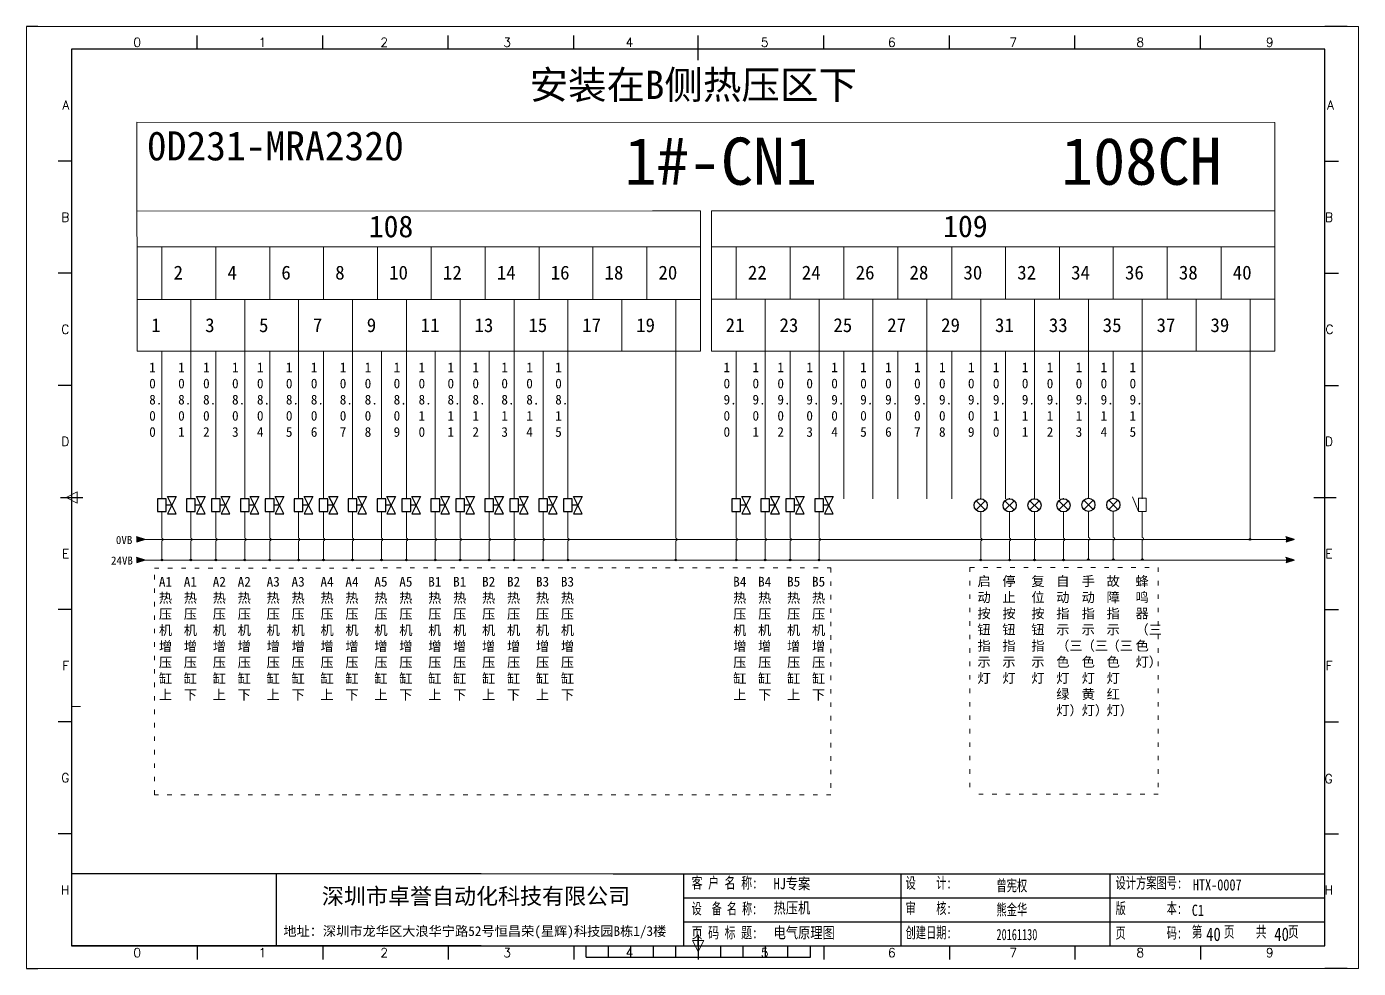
# Model space of a CAD drawing. Extents: x 35123 to 43919, y -4314 to -326.
# Drawn here: x 36945.9 to 37242.9, y -4313.9 to -4103.9 of the extents above; entities that cross this region are included whole.
import ezdxf
from ezdxf.enums import TextEntityAlignment as Align

# ---------------------------------------------------------------- set-up
doc = ezdxf.new("R2010")
doc.units = 0
doc.header["$MEASUREMENT"] = 0
doc.linetypes.add('2', pattern=[15, 1, -2, 1, -2, 1, -2, 1, -2, 1, -2])
for name, color, linetype in [('AE_BOR', 1, 'Continuous'), ('SYMS', 7, 'Continuous'), ('细实线层', 7, 'Continuous')]:
    doc.layers.add(name, color=color, linetype=linetype)
doc.styles.add('Standard0.67', font='', dxfattribs={"width": 0.67})
doc.styles.add('Standard_0.8', font='SimSun.ttf', dxfattribs={"width": 0.8})
doc.styles.add('WD', font='romans.shx', dxfattribs={"bigfont": 'gbcbig.shx'})
doc.styles.add('宋', font='SimSun.ttf', dxfattribs={"width": 0.7})
doc.styles.get('Standard0.67').set_extended_font_data('FangSong_GB2312')

# ---------------------------------------------------------------- blocks, each defined once
blk = doc.blocks.new('gb_a2_a')
for p, q in [((584, 410), (25, 410)), ((25, 410), (25, 10)), ((584, 10), (584, 410)), ((25, 10), (584, 10))]:
    blk.add_line(p, q)
at = {"lineweight": 9, "ltscale": 0.1}
blk.add_line((25, 116.86), (29, 116.86), dxfattribs=at)
at = {"layer": 'AE_BOR', "lineweight": 30}
for p, q in [((10, 420), (4.93, 420)), ((594, 420), (584, 420)), ((4.93, 0), (10, 0)), ((594, 0), (584, 0))]:
    blk.add_line(p, q, dxfattribs=at)
at = {"layer": 'AE_BOR', "color": 1, "lineweight": 15}
for p, q in [((4.93, 420), (598.93, 420)), ((4.93, 0), (4.93, 420)), ((598.93, 420), (598.93, 0)), ((22.5, 210), (27.5, 212.5)), ((27.5, 207.5), (22.5, 210)), ((27.5, 212.5), (27.5, 207.5)), ((304.5, 7.5), (302, 12.5)), ((302, 12.5), (307, 12.5)), ((307, 12.5), (304.5, 7.5)), ((598.93, 0), (4.93, 0))]:
    blk.add_line(p, q, dxfattribs=at)
at = {"layer": 'AE_BOR'}
for p, q in [((81, 410), (81, 416)), ((137, 410), (137, 416)), ((193, 410), (193, 416)), ((249, 410), (249, 416)), ((304.5, 410), (304.5, 416)), ((360.5, 410), (360.5, 416)), ((416.5, 410), (416.5, 416)), ((472.5, 410), (472.5, 416)), ((528.5, 410), (528.5, 416)), ((25, 360), (19, 360)), ((584, 360), (590, 360)), ((25, 310), (19, 310)), ((584, 310), (590, 310)), ((25, 260), (19, 260)), ((584, 260), (590, 260)), ((25, 160), (19, 160)), ((584, 160), (590, 160)), ((25, 110), (19, 110)), ((584, 110), (590, 110)), ((25, 60), (19, 60)), ((584, 60), (590, 60)), ((81, 10), (81, 4)), ((137, 10), (137, 4)), ((193, 10), (193, 4)), ((249, 10), (249, 4)), ((304.5, 10), (304.5, 4)), ((360.5, 10), (360.5, 4)), ((416.5, 10), (416.5, 4)), ((472.5, 10), (472.5, 4)), ((528.5, 10), (528.5, 4))]:
    blk.add_line(p, q, dxfattribs=at)
at = {"layer": 'AE_BOR', "color": 2, "lineweight": 30}
for p, q in [((304.5, 405), (304.5, 415)), ((20, 210), (30, 210)), ((579, 210), (589, 210)), ((304.5, 10), (304.5, 15)), ((304.5, 15), (304.5, 5)), ((254.5, 5), (254.5, 10)), ((264.5, 5), (264.5, 10)), ((274.5, 5), (274.5, 10)), ((284.5, 5), (284.5, 10)), ((294.5, 5), (294.5, 10)), ((304.5, 10), (304.5, 5)), ((314.5, 5), (314.5, 10)), ((324.5, 5), (324.5, 10)), ((334.5, 5), (334.5, 10)), ((344.5, 5), (344.5, 10)), ((354.5, 5), (354.5, 10)), ((254.5, 5), (354.5, 5))]:
    blk.add_line(p, q, dxfattribs=at)
at = {"layer": 'AE_BOR', "style": 'WD'}
for s, p in [('0', (54.27, 411)), ('1', (110.12, 411)), ('2', (164.42, 411)), ('3', (219.22, 411)), ('4', (273.82, 411)), ('5', (334.12, 411)), ('6', (390.81, 411)), ('7', (445.01, 411)), ('8', (501.67, 411)), ('9', (559.4, 411)), ('0', (54.27, 5)), ('1', (110.12, 5)), ('2', (164.42, 5)), ('3', (219.22, 5)), ('4', (273.82, 5)), ('5', (334.12, 5)), ('6', (390.81, 5)), ('7', (445.01, 5)), ('8', (501.67, 5)), ('9', (559.4, 5))]:
    blk.add_text(s, height=4, dxfattribs=at).set_placement(p, align=Align.CENTER)
for s, p in [('A', (24, 385)), ('A', (588.05, 385)), ('B', (24, 335)), ('B', (587.67, 335)), ('C', (24, 285)), ('C', (587.86, 285)), ('D', (24, 235)), ('D', (587.67, 235)), ('E', (24, 185)), ('E', (587.48, 185)), ('F', (24, 135)), ('F', (587.48, 135)), ('F', (587.48, 135)), ('G', (24, 85)), ('G', (587.48, 84.56)), ('H', (24, 35)), ('H', (587.67, 35))]:
    blk.add_text(s, height=4, dxfattribs=at).set_placement(p, align=Align.MIDDLE_RIGHT)
blk = doc.blocks.new('WDDOT')
blk.add_hatch(color=256).paths.add_polyline_path([(0.5, 0, 1), (-0.5, 0, 1)])
blk.add_circle((0, 0), 0.5)

msp = doc.modelspace()

# ---------------------------------------------------------------- hatches: boundary and pattern name
for points in [[(36972.262, -4218.226), (36970.399, -4218.823), (36970.399, -4217.629)], [(37228.606, -4218.226), (37226.743, -4218.823), (37226.743, -4217.629)], [(36972.262, -4222.809), (36970.399, -4223.406), (36970.399, -4222.213)], [(37228.606, -4222.809), (37226.743, -4223.406), (37226.743, -4222.213)]]:
    msp.add_hatch(color=256).paths.add_polyline_path(points)
h = msp.add_hatch(color=256)
edge = h.paths.add_edge_path()
edge.add_arc((37218.739, -4218.226), 0.177, 0, 360)
h = msp.add_hatch(color=256)
edge = h.paths.add_edge_path()
edge.add_arc((36976.08, -4222.818), 0.177, 0, 360)
h = msp.add_hatch(color=256)
edge = h.paths.add_edge_path()
edge.add_arc((36982.536, -4222.818), 0.177, 0, 360)
h = msp.add_hatch(color=256)
edge = h.paths.add_edge_path()
edge.add_arc((36988.093, -4222.818), 0.177, 0, 360)
h = msp.add_hatch(color=256)
edge = h.paths.add_edge_path()
edge.add_arc((36994.549, -4222.818), 0.177, 0, 360)
h = msp.add_hatch(color=256)
edge = h.paths.add_edge_path()
edge.add_arc((37000.106, -4222.818), 0.177, 0, 360)
h = msp.add_hatch(color=256)
edge = h.paths.add_edge_path()
edge.add_arc((37006.563, -4222.818), 0.177, 0, 360)
h = msp.add_hatch(color=256)
edge = h.paths.add_edge_path()
edge.add_arc((37012.119, -4222.818), 0.177, 0, 360)
h = msp.add_hatch(color=256)
edge = h.paths.add_edge_path()
edge.add_arc((37018.576, -4222.818), 0.177, 0, 360)
h = msp.add_hatch(color=256)
edge = h.paths.add_edge_path()
edge.add_arc((37025.032, -4222.817), 0.177, 0, 360)
h = msp.add_hatch(color=256)
edge = h.paths.add_edge_path()
edge.add_arc((37030.589, -4222.817), 0.177, 0, 360)
h = msp.add_hatch(color=256)
edge = h.paths.add_edge_path()
edge.add_arc((37037.046, -4222.817), 0.177, 0, 360)
h = msp.add_hatch(color=256)
edge = h.paths.add_edge_path()
edge.add_arc((37042.602, -4222.817), 0.177, 0, 360)
h = msp.add_hatch(color=256)
edge = h.paths.add_edge_path()
edge.add_arc((37049.059, -4222.817), 0.177, 0, 360)
h = msp.add_hatch(color=256)
edge = h.paths.add_edge_path()
edge.add_arc((37054.615, -4222.817), 0.177, 0, 360)
h = msp.add_hatch(color=256)
edge = h.paths.add_edge_path()
edge.add_arc((37061.072, -4222.817), 0.177, 0, 360)
h = msp.add_hatch(color=256)
edge = h.paths.add_edge_path()
edge.add_arc((37066.629, -4222.817), 0.177, 0, 360)
h = msp.add_hatch(color=256)
edge = h.paths.add_edge_path()
edge.add_arc((37090.669, -4222.818), 0.177, 0, 360)
h = msp.add_hatch(color=256)
edge = h.paths.add_edge_path()
edge.add_arc((37104.163, -4222.811), 0.177, 0, 360)
h = msp.add_hatch(color=256)
edge = h.paths.add_edge_path()
edge.add_arc((37110.62, -4222.811), 0.177, 0, 360)
h = msp.add_hatch(color=256)
edge = h.paths.add_edge_path()
edge.add_arc((37116.176, -4222.811), 0.177, 0, 360)
h = msp.add_hatch(color=256)
edge = h.paths.add_edge_path()
edge.add_arc((37122.633, -4222.811), 0.177, 0, 360)
h = msp.add_hatch(color=256)
edge = h.paths.add_edge_path()
edge.add_arc((37158.673, -4222.811), 0.177, 0, 360)
h = msp.add_hatch(color=256)
edge = h.paths.add_edge_path()
edge.add_arc((37165.129, -4222.811), 0.177, 0, 360)
h = msp.add_hatch(color=256)
edge = h.paths.add_edge_path()
edge.add_arc((37170.686, -4222.811), 0.177, 0, 360)
h = msp.add_hatch(color=256)
edge = h.paths.add_edge_path()
edge.add_arc((37177.142, -4222.811), 0.177, 0, 360)
h = msp.add_hatch(color=256)
edge = h.paths.add_edge_path()
edge.add_arc((37182.699, -4222.699), 0.177, 0, 360)
h = msp.add_hatch(color=256)
edge = h.paths.add_edge_path()
edge.add_arc((37188.256, -4222.699), 0.177, 0, 360)
h = msp.add_hatch(color=256)
edge = h.paths.add_edge_path()
edge.add_arc((37194.712, -4222.699), 0.177, 0, 360)

# ---------------------------------------------------------------- linework, layer by layer
at = {"lineweight": 0}
for p, q in [((37224.286, -4125.222), (36970.513, -4125.204)), ((36970.523, -4176.245), (36970.513, -4125.204)), ((37224.298, -4176.263), (37224.286, -4125.222)), ((37096.212, -4153.005), (36970.51, -4153.005)), ((36976.08, -4164.686), (36976.08, -4153.005)), ((36988.093, -4164.686), (36988.093, -4153.005)), ((37000.106, -4164.686), (37000.106, -4153.005)), ((37012.119, -4164.686), (37012.119, -4153.005)), ((37024.132, -4164.686), (37024.132, -4153.005)), ((37036.146, -4164.686), (37036.146, -4153.005)), ((37048.159, -4164.686), (37048.159, -4153.005)), ((37060.172, -4164.686), (37060.172, -4153.005)), ((37072.185, -4164.686), (37072.185, -4153.005)), ((37084.198, -4164.686), (37084.198, -4153.005)), ((37096.212, -4164.686), (37096.212, -4153.005)), ((37098.621, -4152.987), (37224.292, -4152.985)), ((37104.163, -4164.679), (37104.163, -4152.999)), ((37116.176, -4164.679), (37116.176, -4152.999)), ((37128.19, -4164.679), (37128.19, -4152.999)), ((37140.203, -4164.679), (37140.203, -4152.999)), ((37152.216, -4164.679), (37152.216, -4152.999)), ((37164.229, -4164.679), (37164.229, -4152.999)), ((37176.242, -4164.679), (37176.242, -4152.999)), ((37188.256, -4164.679), (37188.256, -4152.999)), ((37200.269, -4164.679), (37200.269, -4152.999)), ((37212.282, -4164.679), (37212.282, -4152.999)), ((36970.523, -4164.686), (37096.212, -4164.686)), ((36970.523, -4164.686), (36976.08, -4164.686)), ((36982.536, -4176.245), (36982.536, -4164.686)), ((36994.549, -4176.245), (36994.549, -4164.686)), ((37006.563, -4176.245), (37006.563, -4164.686)), ((37018.576, -4176.245), (37018.576, -4164.686)), ((37030.589, -4176.245), (37030.589, -4164.686)), ((37042.602, -4176.245), (37042.602, -4164.686)), ((37054.615, -4176.245), (37054.615, -4164.686)), ((37066.629, -4176.245), (37066.629, -4164.686)), ((37078.642, -4176.245), (37078.642, -4164.686)), ((37090.655, -4176.245), (37090.655, -4164.686)), ((37098.607, -4164.679), (37224.295, -4164.679)), ((37098.607, -4164.679), (37104.163, -4164.679)), ((37110.62, -4176.238), (37110.62, -4164.679)), ((37122.633, -4176.238), (37122.633, -4164.679)), ((37134.646, -4176.238), (37134.646, -4164.679)), ((37146.659, -4176.238), (37146.659, -4164.679)), ((37158.673, -4176.238), (37158.673, -4164.679)), ((37170.686, -4176.238), (37170.686, -4164.679)), ((37182.699, -4176.238), (37182.699, -4164.679)), ((37194.712, -4176.238), (37194.712, -4164.679)), ((37206.725, -4176.238), (37206.725, -4164.679)), ((37218.739, -4176.238), (37218.739, -4164.679)), ((36970.523, -4176.245), (37096.211, -4176.245)), ((36976.08, -4176.245), (36976.08, -4209.16)), ((36982.536, -4176.245), (36982.536, -4209.16)), ((36982.536, -4176.245), (36982.536, -4209.16)), ((36982.536, -4176.245), (36982.536, -4209.16)), ((36988.093, -4176.245), (36988.093, -4209.16)), ((36988.093, -4176.245), (36988.093, -4209.16)), ((36988.093, -4176.245), (36988.093, -4209.16)), ((36994.549, -4176.245), (36994.549, -4209.16)), ((36994.549, -4176.245), (36994.549, -4209.16)), ((36994.549, -4176.245), (36994.549, -4209.16)), ((37000.106, -4176.245), (37000.106, -4209.16)), ((37000.106, -4176.245), (37000.106, -4209.16)), ((37000.106, -4176.245), (37000.106, -4209.16)), ((37006.563, -4176.245), (37006.563, -4209.16)), ((37006.563, -4176.245), (37006.563, -4209.16)), ((37012.119, -4176.245), (37012.119, -4209.16)), ((37012.119, -4176.245), (37012.119, -4209.16)), ((37018.576, -4176.245), (37018.576, -4209.16)), ((37018.576, -4176.245), (37018.576, -4209.16)), ((37025.032, -4176.244), (37025.032, -4209.16)), ((37025.032, -4176.244), (37025.032, -4209.16)), ((37025.032, -4176.244), (37025.032, -4209.16)), ((37025.032, -4176.244), (37025.032, -4209.16)), ((37025.032, -4176.244), (37025.032, -4209.16)), ((37030.589, -4176.244), (37030.589, -4209.16)), ((37030.589, -4176.244), (37030.589, -4209.16)), ((37030.589, -4176.244), (37030.589, -4209.16)), ((37037.046, -4176.244), (37037.046, -4209.16)), ((37037.046, -4176.244), (37037.046, -4209.16)), ((37037.046, -4176.244), (37037.046, -4209.16)), ((37042.602, -4176.244), (37042.602, -4209.16)), ((37042.602, -4176.244), (37042.602, -4209.16)), ((37042.602, -4176.244), (37042.602, -4209.16)), ((37049.059, -4176.244), (37049.059, -4209.16)), ((37049.059, -4176.244), (37049.059, -4209.16)), ((37054.615, -4176.244), (37054.615, -4209.16)), ((37054.615, -4176.244), (37054.615, -4209.16)), ((37061.072, -4176.244), (37061.072, -4209.16)), ((37061.072, -4176.244), (37061.072, -4209.16)), ((37066.629, -4176.244), (37066.629, -4209.16)), ((37066.629, -4176.244), (37066.629, -4209.16)), ((37090.669, -4176.245), (37090.669, -4217.924)), ((37098.621, -4176.245), (37224.298, -4176.263)), ((37104.163, -4176.238), (37104.163, -4209.154)), ((37110.62, -4176.238), (37110.62, -4209.154)), ((37110.62, -4176.238), (37110.62, -4209.154)), ((37110.62, -4176.238), (37110.62, -4209.154)), ((37116.176, -4176.238), (37116.176, -4209.154)), ((37116.176, -4176.238), (37116.176, -4209.154)), ((37116.176, -4176.238), (37116.176, -4209.154)), ((37122.633, -4176.238), (37122.633, -4209.154)), ((37122.633, -4176.238), (37122.633, -4209.154)), ((37122.633, -4176.238), (37122.633, -4209.154)), ((37128.19, -4176.238), (37128.19, -4209.154)), ((37128.19, -4176.238), (37128.19, -4209.154)), ((37128.19, -4176.238), (37128.19, -4209.154)), ((37134.646, -4176.238), (37134.646, -4209.154)), ((37134.646, -4176.238), (37134.646, -4209.154)), ((37140.203, -4176.238), (37140.203, -4209.154)), ((37140.203, -4176.238), (37140.203, -4209.154)), ((37146.659, -4176.238), (37146.659, -4209.154)), ((37146.659, -4176.238), (37146.659, -4209.154)), ((37152.216, -4176.238), (37152.216, -4209.154)), ((37152.216, -4176.238), (37152.216, -4209.154)), ((37152.216, -4176.238), (37152.216, -4209.154)), ((37152.216, -4176.238), (37152.216, -4209.154)), ((37152.216, -4176.238), (37152.216, -4209.154)), ((37158.673, -4176.238), (37158.673, -4209.154)), ((37158.673, -4176.238), (37158.673, -4209.154)), ((37158.673, -4176.238), (37158.673, -4209.154)), ((37158.673, -4176.238), (37158.673, -4209.154)), ((37158.673, -4176.238), (37158.673, -4209.154)), ((37164.229, -4176.238), (37164.229, -4209.154)), ((37164.229, -4176.238), (37164.229, -4209.154)), ((37164.229, -4176.238), (37164.229, -4209.154)), ((37170.686, -4176.238), (37170.686, -4209.154)), ((37170.686, -4176.238), (37170.686, -4209.154)), ((37170.686, -4176.238), (37170.686, -4209.154)), ((37176.242, -4176.238), (37176.242, -4209.154)), ((37176.242, -4176.238), (37176.242, -4209.154)), ((37176.242, -4176.238), (37176.242, -4209.154)), ((37182.699, -4176.238), (37182.699, -4209.154)), ((37182.699, -4176.238), (37182.699, -4209.154)), ((37188.256, -4176.238), (37188.256, -4209.154)), ((37188.256, -4176.238), (37188.256, -4209.154)), ((37194.712, -4176.238), (37194.712, -4209.154)), ((37194.712, -4176.238), (37194.712, -4209.154)), ((37218.739, -4176.245), (37218.739, -4218.226)), ((37193.848, -4211.964), (37192.509, -4208.742)), ((36976.08, -4212.004), (36976.08, -4217.924)), ((36982.536, -4212.004), (36982.536, -4217.924)), ((36988.093, -4212.004), (36988.093, -4217.924)), ((36994.549, -4212.004), (36994.549, -4217.924)), ((37000.106, -4212.004), (37000.106, -4217.924)), ((37006.563, -4212.004), (37006.563, -4217.924)), ((37012.119, -4212.004), (37012.119, -4217.924)), ((37018.576, -4212.004), (37018.576, -4217.924)), ((37025.032, -4212.004), (37025.032, -4217.924)), ((37030.589, -4212.004), (37030.589, -4217.924)), ((37037.046, -4212.004), (37037.046, -4217.924)), ((37042.602, -4212.004), (37042.602, -4217.924)), ((37049.059, -4212.004), (37049.059, -4217.924)), ((37054.615, -4212.004), (37054.615, -4217.924)), ((37061.072, -4212.004), (37061.072, -4217.924)), ((37066.629, -4212.004), (37066.629, -4217.924)), ((37104.163, -4211.998), (37104.163, -4217.918)), ((37110.62, -4211.998), (37110.62, -4217.918)), ((37116.176, -4211.998), (37116.176, -4217.918)), ((37122.633, -4211.998), (37122.633, -4217.918)), ((37158.673, -4211.998), (37158.673, -4217.918)), ((37165.129, -4211.998), (37165.129, -4217.918)), ((37170.686, -4211.998), (37170.686, -4217.918)), ((37177.142, -4211.998), (37177.142, -4217.918)), ((37182.699, -4211.885), (37182.699, -4217.805)), ((37188.256, -4211.885), (37188.256, -4217.805)), ((37194.712, -4211.885), (37194.712, -4217.805)), ((36972.262, -4218.226), (37228.606, -4218.226)), ((36976.08, -4218.529), (36976.08, -4222.809)), ((36982.536, -4218.529), (36982.536, -4222.809)), ((36988.093, -4218.529), (36988.093, -4222.809)), ((36994.549, -4218.529), (36994.549, -4222.809)), ((37000.106, -4218.529), (37000.106, -4222.809)), ((37006.563, -4218.529), (37006.563, -4222.809)), ((37012.119, -4218.529), (37012.119, -4222.809)), ((37018.576, -4218.529), (37018.576, -4222.809)), ((37025.032, -4218.529), (37025.032, -4222.809)), ((37030.589, -4218.529), (37030.589, -4222.809)), ((37037.046, -4218.529), (37037.046, -4222.809)), ((37042.602, -4218.529), (37042.602, -4222.809)), ((37049.059, -4218.529), (37049.059, -4222.809)), ((37054.615, -4218.529), (37054.615, -4222.809)), ((37061.072, -4218.529), (37061.072, -4222.809)), ((37066.629, -4218.529), (37066.629, -4222.809)), ((37090.669, -4218.529), (37090.669, -4222.809)), ((37104.163, -4218.523), (37104.163, -4222.803)), ((37110.62, -4218.523), (37110.62, -4222.803)), ((37116.176, -4218.523), (37116.176, -4222.803)), ((37122.633, -4218.523), (37122.633, -4222.803)), ((37158.673, -4218.523), (37158.673, -4222.803)), ((37165.129, -4218.523), (37165.129, -4222.803)), ((37170.686, -4218.523), (37170.686, -4222.803)), ((37177.142, -4218.523), (37177.142, -4222.803)), ((37182.699, -4218.41), (37182.699, -4222.691)), ((37188.256, -4218.41), (37188.256, -4222.691)), ((37194.712, -4218.41), (37194.712, -4222.691)), ((36972.262, -4222.809), (37228.606, -4222.809))]:
    msp.add_line(p, q, dxfattribs=at)
for p, q in [((36975.108, -4209.16), (36975.108, -4212.004)), ((36977.052, -4209.16), (36975.108, -4209.16)), ((36977.052, -4212.004), (36977.052, -4209.16)), ((36977.538, -4210.582), (36977.052, -4210.582)), ((36978.267, -4210.582), (36977.295, -4208.638)), ((36977.295, -4208.638), (36979.239, -4208.638)), ((36978.267, -4210.582), (36977.295, -4212.526)), ((36978.267, -4210.582), (36977.538, -4210.582)), ((36979.239, -4208.638), (36978.267, -4210.582)), ((36979.239, -4212.526), (36978.267, -4210.582)), ((36981.564, -4209.16), (36981.564, -4212.004)), ((36983.508, -4209.16), (36981.564, -4209.16)), ((36983.508, -4212.004), (36983.508, -4209.16)), ((36983.994, -4210.582), (36983.508, -4210.582)), ((36984.723, -4210.582), (36983.751, -4208.638)), ((36983.751, -4208.638), (36985.695, -4208.638)), ((36984.723, -4210.582), (36983.751, -4212.526)), ((36984.723, -4210.582), (36983.994, -4210.582)), ((36985.695, -4208.638), (36984.723, -4210.582)), ((36985.695, -4212.526), (36984.723, -4210.582)), ((36987.121, -4209.16), (36987.121, -4212.004)), ((36989.065, -4209.16), (36987.121, -4209.16)), ((36989.065, -4212.004), (36989.065, -4209.16)), ((36989.551, -4210.582), (36989.065, -4210.582)), ((36990.28, -4210.582), (36989.308, -4208.638)), ((36989.308, -4208.638), (36991.252, -4208.638)), ((36990.28, -4210.582), (36989.308, -4212.526)), ((36990.28, -4210.582), (36989.551, -4210.582)), ((36991.252, -4208.638), (36990.28, -4210.582)), ((36991.252, -4212.526), (36990.28, -4210.582)), ((36993.577, -4209.16), (36993.577, -4212.004)), ((36995.521, -4209.16), (36993.577, -4209.16)), ((36995.521, -4212.004), (36995.521, -4209.16)), ((36996.007, -4210.582), (36995.521, -4210.582)), ((36996.736, -4210.582), (36995.764, -4208.638)), ((36995.764, -4208.638), (36997.708, -4208.638)), ((36996.736, -4210.582), (36995.764, -4212.526)), ((36996.736, -4210.582), (36996.007, -4210.582)), ((36997.708, -4208.638), (36996.736, -4210.582)), ((36997.708, -4212.526), (36996.736, -4210.582)), ((36999.134, -4209.16), (36999.134, -4212.004)), ((37001.078, -4209.16), (36999.134, -4209.16)), ((37001.078, -4212.004), (37001.078, -4209.16)), ((37001.564, -4210.582), (37001.078, -4210.582)), ((37002.293, -4210.582), (37001.321, -4208.638)), ((37001.321, -4208.638), (37003.265, -4208.638)), ((37002.293, -4210.582), (37001.321, -4212.526)), ((37002.293, -4210.582), (37001.564, -4210.582)), ((37003.265, -4208.638), (37002.293, -4210.582)), ((37003.265, -4212.526), (37002.293, -4210.582)), ((37005.591, -4209.16), (37005.591, -4212.004)), ((37007.535, -4209.16), (37005.591, -4209.16)), ((37007.535, -4212.004), (37007.535, -4209.16)), ((37008.021, -4210.582), (37007.535, -4210.582)), ((37008.75, -4210.582), (37007.778, -4208.638)), ((37007.778, -4208.638), (37009.722, -4208.638)), ((37008.75, -4210.582), (37007.778, -4212.526)), ((37008.75, -4210.582), (37008.021, -4210.582)), ((37009.722, -4208.638), (37008.75, -4210.582)), ((37009.722, -4212.526), (37008.75, -4210.582)), ((37011.147, -4209.16), (37011.147, -4212.004)), ((37013.091, -4209.16), (37011.147, -4209.16)), ((37013.091, -4212.004), (37013.091, -4209.16)), ((37013.577, -4210.582), (37013.091, -4210.582)), ((37014.306, -4210.582), (37013.334, -4208.638)), ((37013.334, -4208.638), (37015.278, -4208.638)), ((37014.306, -4210.582), (37013.334, -4212.526)), ((37014.306, -4210.582), (37013.577, -4210.582)), ((37015.278, -4208.638), (37014.306, -4210.582)), ((37015.278, -4212.526), (37014.306, -4210.582)), ((37017.604, -4209.16), (37017.604, -4212.004)), ((37019.548, -4209.16), (37017.604, -4209.16)), ((37019.548, -4212.004), (37019.548, -4209.16)), ((37020.034, -4210.582), (37019.548, -4210.582)), ((37020.763, -4210.582), (37019.791, -4208.638)), ((37019.791, -4208.638), (37021.735, -4208.638)), ((37020.763, -4210.582), (37019.791, -4212.526)), ((37020.763, -4210.582), (37020.034, -4210.582)), ((37021.735, -4208.638), (37020.763, -4210.582)), ((37021.735, -4212.526), (37020.763, -4210.582)), ((37024.06, -4209.16), (37024.06, -4212.004)), ((37026.004, -4209.16), (37024.06, -4209.16)), ((37026.004, -4212.004), (37026.004, -4209.16)), ((37026.49, -4210.582), (37026.004, -4210.582)), ((37027.219, -4210.582), (37026.247, -4208.638)), ((37026.247, -4208.638), (37028.191, -4208.638)), ((37027.219, -4210.582), (37026.247, -4212.526)), ((37027.219, -4210.582), (37026.49, -4210.582)), ((37028.191, -4208.638), (37027.219, -4210.582)), ((37028.191, -4212.526), (37027.219, -4210.582)), ((37029.617, -4209.16), (37029.617, -4212.004)), ((37031.561, -4209.16), (37029.617, -4209.16)), ((37031.561, -4212.004), (37031.561, -4209.16)), ((37032.047, -4210.582), (37031.561, -4210.582)), ((37032.776, -4210.582), (37031.804, -4208.638)), ((37031.804, -4208.638), (37033.748, -4208.638)), ((37032.776, -4210.582), (37031.804, -4212.526)), ((37032.776, -4210.582), (37032.047, -4210.582)), ((37033.748, -4208.638), (37032.776, -4210.582)), ((37033.748, -4212.526), (37032.776, -4210.582)), ((37036.074, -4209.16), (37036.074, -4212.004)), ((37038.018, -4209.16), (37036.074, -4209.16)), ((37038.018, -4212.004), (37038.018, -4209.16)), ((37038.504, -4210.582), (37038.018, -4210.582)), ((37039.233, -4210.582), (37038.261, -4208.638)), ((37038.261, -4208.638), (37040.205, -4208.638)), ((37039.233, -4210.582), (37038.261, -4212.526)), ((37039.233, -4210.582), (37038.504, -4210.582)), ((37040.205, -4208.638), (37039.233, -4210.582)), ((37040.205, -4212.526), (37039.233, -4210.582)), ((37041.63, -4209.16), (37041.63, -4212.004)), ((37043.574, -4209.16), (37041.63, -4209.16)), ((37043.574, -4212.004), (37043.574, -4209.16)), ((37044.06, -4210.582), (37043.574, -4210.582)), ((37044.789, -4210.582), (37043.817, -4208.638)), ((37043.817, -4208.638), (37045.761, -4208.638)), ((37044.789, -4210.582), (37043.817, -4212.526)), ((37044.789, -4210.582), (37044.06, -4210.582)), ((37045.761, -4208.638), (37044.789, -4210.582)), ((37045.761, -4212.526), (37044.789, -4210.582)), ((37048.087, -4209.16), (37048.087, -4212.004)), ((37050.031, -4209.16), (37048.087, -4209.16)), ((37050.031, -4212.004), (37050.031, -4209.16)), ((37050.517, -4210.582), (37050.031, -4210.582)), ((37051.246, -4210.582), (37050.274, -4208.638)), ((37050.274, -4208.638), (37052.218, -4208.638)), ((37051.246, -4210.582), (37050.274, -4212.526)), ((37051.246, -4210.582), (37050.517, -4210.582)), ((37052.218, -4208.638), (37051.246, -4210.582)), ((37052.218, -4212.526), (37051.246, -4210.582)), ((37053.643, -4209.16), (37053.643, -4212.004)), ((37055.587, -4209.16), (37053.643, -4209.16)), ((37055.587, -4212.004), (37055.587, -4209.16)), ((37056.073, -4210.582), (37055.587, -4210.582)), ((37056.802, -4210.582), (37055.83, -4208.638)), ((37055.83, -4208.638), (37057.774, -4208.638)), ((37056.802, -4210.582), (37055.83, -4212.526)), ((37056.802, -4210.582), (37056.073, -4210.582)), ((37057.774, -4208.638), (37056.802, -4210.582)), ((37057.774, -4212.526), (37056.802, -4210.582)), ((37060.1, -4209.16), (37060.1, -4212.004)), ((37062.044, -4209.16), (37060.1, -4209.16)), ((37062.044, -4212.004), (37062.044, -4209.16)), ((37062.53, -4210.582), (37062.044, -4210.582)), ((37063.259, -4210.582), (37062.287, -4208.638)), ((37062.287, -4208.638), (37064.231, -4208.638)), ((37063.259, -4210.582), (37062.287, -4212.526)), ((37063.259, -4210.582), (37062.53, -4210.582)), ((37064.231, -4208.638), (37063.259, -4210.582)), ((37064.231, -4212.526), (37063.259, -4210.582)), ((37065.657, -4209.16), (37065.657, -4212.004)), ((37067.601, -4209.16), (37065.657, -4209.16)), ((37067.601, -4212.004), (37067.601, -4209.16)), ((37068.087, -4210.582), (37067.601, -4210.582)), ((37068.816, -4210.582), (37067.844, -4208.638)), ((37067.844, -4208.638), (37069.788, -4208.638)), ((37068.816, -4210.582), (37067.844, -4212.526)), ((37068.816, -4210.582), (37068.087, -4210.582)), ((37069.788, -4208.638), (37068.816, -4210.582)), ((37069.788, -4212.526), (37068.816, -4210.582)), ((37103.191, -4209.154), (37103.191, -4211.998)), ((37105.135, -4209.154), (37103.191, -4209.154)), ((37105.135, -4211.998), (37105.135, -4209.154)), ((37105.621, -4210.576), (37105.135, -4210.576)), ((37106.35, -4210.576), (37105.378, -4208.632)), ((37105.378, -4208.632), (37107.322, -4208.632)), ((37106.35, -4210.576), (37105.378, -4212.52)), ((37106.35, -4210.576), (37105.621, -4210.576)), ((37107.322, -4208.632), (37106.35, -4210.576)), ((37107.322, -4212.52), (37106.35, -4210.576)), ((37109.648, -4209.154), (37109.648, -4211.998)), ((37111.592, -4209.154), (37109.648, -4209.154)), ((37111.592, -4211.998), (37111.592, -4209.154)), ((37112.078, -4210.576), (37111.592, -4210.576)), ((37112.807, -4210.576), (37111.835, -4208.632)), ((37111.835, -4208.632), (37113.779, -4208.632)), ((37112.807, -4210.576), (37111.835, -4212.52)), ((37112.807, -4210.576), (37112.078, -4210.576)), ((37113.779, -4208.632), (37112.807, -4210.576)), ((37113.779, -4212.52), (37112.807, -4210.576)), ((37115.204, -4209.154), (37115.204, -4211.998)), ((37117.148, -4209.154), (37115.204, -4209.154)), ((37117.148, -4211.998), (37117.148, -4209.154)), ((37117.634, -4210.576), (37117.148, -4210.576)), ((37118.363, -4210.576), (37117.391, -4208.632)), ((37117.391, -4208.632), (37119.335, -4208.632)), ((37118.363, -4210.576), (37117.391, -4212.52)), ((37118.363, -4210.576), (37117.634, -4210.576)), ((37119.335, -4208.632), (37118.363, -4210.576)), ((37119.335, -4212.52), (37118.363, -4210.576)), ((37121.661, -4209.154), (37121.661, -4211.998)), ((37123.605, -4209.154), (37121.661, -4209.154)), ((37123.605, -4211.998), (37123.605, -4209.154)), ((37124.091, -4210.576), (37123.605, -4210.576)), ((37124.82, -4210.576), (37123.848, -4208.632)), ((37123.848, -4208.632), (37125.792, -4208.632)), ((37124.82, -4210.576), (37123.848, -4212.52)), ((37124.82, -4210.576), (37124.091, -4210.576)), ((37125.792, -4208.632), (37124.82, -4210.576)), ((37125.792, -4212.52), (37124.82, -4210.576)), ((37159.707, -4209.582), (37157.639, -4211.65)), ((37157.639, -4209.582), (37159.707, -4211.65)), ((37158.673, -4209.154), (37158.673, -4209.041)), ((37166.163, -4209.582), (37164.095, -4211.65)), ((37164.095, -4209.582), (37166.163, -4211.65)), ((37165.129, -4209.154), (37165.129, -4209.041)), ((37171.72, -4209.582), (37169.652, -4211.65)), ((37169.652, -4209.582), (37171.72, -4211.65)), ((37170.686, -4209.154), (37170.686, -4209.041)), ((37178.177, -4209.582), (37176.108, -4211.65)), ((37176.108, -4209.582), (37178.177, -4211.65)), ((37177.142, -4209.154), (37177.142, -4209.041)), ((37183.733, -4209.47), (37181.665, -4211.538)), ((37181.665, -4209.47), (37183.733, -4211.538)), ((37182.699, -4209.041), (37182.699, -4208.929)), ((37189.29, -4209.47), (37187.222, -4211.538)), ((37187.222, -4209.47), (37189.29, -4211.538)), ((37188.256, -4209.041), (37188.256, -4208.929)), ((36975.108, -4212.004), (36977.052, -4212.004)), ((36977.295, -4212.526), (36979.239, -4212.526)), ((36981.564, -4212.004), (36983.508, -4212.004)), ((36983.751, -4212.526), (36985.695, -4212.526)), ((36987.121, -4212.004), (36989.065, -4212.004)), ((36989.308, -4212.526), (36991.252, -4212.526)), ((36993.577, -4212.004), (36995.521, -4212.004)), ((36995.764, -4212.526), (36997.708, -4212.526)), ((36999.134, -4212.004), (37001.078, -4212.004)), ((37001.321, -4212.526), (37003.265, -4212.526)), ((37005.591, -4212.004), (37007.535, -4212.004)), ((37007.778, -4212.526), (37009.722, -4212.526)), ((37011.147, -4212.004), (37013.091, -4212.004)), ((37013.334, -4212.526), (37015.278, -4212.526)), ((37017.604, -4212.004), (37019.548, -4212.004)), ((37019.791, -4212.526), (37021.735, -4212.526)), ((37024.06, -4212.004), (37026.004, -4212.004)), ((37026.247, -4212.526), (37028.191, -4212.526)), ((37029.617, -4212.004), (37031.561, -4212.004)), ((37031.804, -4212.526), (37033.748, -4212.526)), ((37036.074, -4212.004), (37038.018, -4212.004)), ((37038.261, -4212.526), (37040.205, -4212.526)), ((37041.63, -4212.004), (37043.574, -4212.004)), ((37043.817, -4212.526), (37045.761, -4212.526)), ((37048.087, -4212.004), (37050.031, -4212.004)), ((37050.274, -4212.526), (37052.218, -4212.526)), ((37053.643, -4212.004), (37055.587, -4212.004)), ((37055.83, -4212.526), (37057.774, -4212.526)), ((37060.1, -4212.004), (37062.044, -4212.004)), ((37062.287, -4212.526), (37064.231, -4212.526)), ((37065.657, -4212.004), (37067.601, -4212.004)), ((37067.844, -4212.526), (37069.788, -4212.526)), ((37103.191, -4211.998), (37105.135, -4211.998)), ((37105.378, -4212.52), (37107.322, -4212.52)), ((37109.648, -4211.998), (37111.592, -4211.998)), ((37111.835, -4212.52), (37113.779, -4212.52)), ((37115.204, -4211.998), (37117.148, -4211.998)), ((37117.391, -4212.52), (37119.335, -4212.52)), ((37121.661, -4211.998), (37123.605, -4211.998)), ((37123.848, -4212.52), (37125.792, -4212.52)), ((36972.262, -4218.226), (36970.399, -4217.629)), ((36972.262, -4218.226), (36970.399, -4218.823)), ((37228.606, -4218.226), (37226.743, -4217.629)), ((37228.606, -4218.226), (37226.743, -4218.823)), ((36972.262, -4222.809), (36970.399, -4222.213)), ((36972.262, -4222.809), (36970.399, -4223.406)), ((37228.606, -4222.809), (37226.743, -4222.213)), ((37228.606, -4222.809), (37226.743, -4223.406)), ((37001.59, -4292.785), (37001.59, -4308.87)), ((37092.402, -4298.146), (37136.654, -4298.146)), ((37136.654, -4298.146), (37205.44, -4298.146)), ((37205.44, -4298.146), (37235.437, -4298.146)), ((37092.402, -4303.508), (37136.654, -4303.508)), ((37136.654, -4303.508), (37205.44, -4303.508)), ((37205.44, -4303.508), (37235.437, -4303.508)), ((37076.704, -4308.87), (37136.654, -4308.87)), ((37136.654, -4308.87), (37205.44, -4308.87))]:
    msp.add_line(p, q)
at = {"linetype": '2', "lineweight": 0}
for p, q in [((36974.414, -4224.593), (37125.278, -4224.586)), ((36974.414, -4275.151), (36974.414, -4224.593)), ((37125.278, -4224.586), (37125.278, -4275.145)), ((37156.27, -4224.474), (37156.27, -4275.032)), ((37156.27, -4224.474), (37198.257, -4224.474)), ((37198.257, -4224.474), (37198.257, -4275.032)), ((37125.278, -4275.151), (36974.414, -4275.151)), ((37198.257, -4275.032), (37156.27, -4275.032))]:
    msp.add_line(p, q, dxfattribs=at)
at = {"ltscale": 2}
for p, q in [((37047.242, -4292.785), (36955.937, -4292.785)), ((37076.704, -4292.785), (37235.437, -4292.785)), ((37092.402, -4292.785), (37092.402, -4308.87)), ((37140.968, -4308.87), (37140.968, -4292.785)), ((37187.548, -4308.87), (37187.548, -4292.785)), ((37047.242, -4308.87), (36955.937, -4308.87)), ((37205.44, -4308.87), (37235.437, -4308.87))]:
    msp.add_line(p, q, dxfattribs=at)
at = {"lineweight": 9, "ltscale": 0.1}
for p, q in [((37047.242, -4292.785), (37076.704, -4292.785)), ((37047.242, -4308.87), (37076.704, -4308.87)), ((37075.347, -4308.87), (37075.347, -4308.87)), ((37075.347, -4308.87), (37075.347, -4308.87))]:
    msp.add_line(p, q, dxfattribs=at)
at = {"lineweight": 0}
msp.add_lwpolyline([(37193.848, -4209.041), (37195.576, -4209.041), (37195.576, -4211.964), (37193.848, -4211.964)], close=True, dxfattribs=at)
for centre, radius in [((37158.673, -4210.616), 1.462), ((37165.129, -4210.616), 1.462), ((37170.686, -4210.616), 1.462), ((37177.142, -4210.616), 1.462), ((37182.699, -4210.504), 1.462), ((37188.256, -4210.504), 1.462), ((37218.739, -4218.226), 0.177), ((36976.08, -4222.818), 0.177), ((36982.536, -4222.818), 0.177), ((36988.093, -4222.818), 0.177), ((36994.549, -4222.818), 0.177), ((37000.106, -4222.818), 0.177), ((37006.563, -4222.818), 0.177), ((37012.119, -4222.818), 0.177), ((37018.576, -4222.818), 0.177), ((37025.032, -4222.817), 0.177), ((37030.589, -4222.817), 0.177), ((37037.046, -4222.817), 0.177), ((37042.602, -4222.817), 0.177), ((37049.059, -4222.817), 0.177), ((37054.615, -4222.817), 0.177), ((37061.072, -4222.817), 0.177), ((37066.629, -4222.817), 0.177), ((37090.669, -4222.818), 0.177), ((37104.163, -4222.811), 0.177), ((37110.62, -4222.811), 0.177), ((37116.176, -4222.811), 0.177), ((37122.633, -4222.811), 0.177), ((37158.673, -4222.811), 0.177), ((37165.129, -4222.811), 0.177), ((37170.686, -4222.811), 0.177), ((37177.142, -4222.811), 0.177), ((37182.699, -4222.699), 0.177), ((37188.256, -4222.699), 0.177), ((37194.712, -4222.699), 0.177)]:
    msp.add_circle(centre, radius)
for centre in [(36976.08, -4218.226), (36982.536, -4218.226), (36988.093, -4218.226), (36994.549, -4218.226), (37000.106, -4218.226), (37006.563, -4218.226), (37012.119, -4218.226), (37018.576, -4218.226), (37025.032, -4218.226), (37030.589, -4218.226), (37037.046, -4218.226), (37042.602, -4218.226), (37049.059, -4218.226), (37054.615, -4218.226), (37061.072, -4218.226), (37066.629, -4218.226), (37090.669, -4218.226), (37104.163, -4218.22), (37110.62, -4218.22), (37116.176, -4218.22), (37122.633, -4218.22), (37158.673, -4218.22), (37165.129, -4218.22), (37170.686, -4218.22), (37177.142, -4218.22), (37182.699, -4218.108), (37188.256, -4218.108), (37194.712, -4218.108)]:
    msp.add_arc(centre, 0.302, 270, 90, dxfattribs=at)
at = {"layer": '细实线层', "lineweight": 0}
for p, q in [((37085.457, -4144.967), (36970.517, -4144.991)), ((37085.457, -4144.967), (37090.995, -4144.967)), ((37096.212, -4144.967), (37090.995, -4144.967)), ((37096.212, -4153.005), (37096.212, -4144.967)), ((37224.29, -4144.935), (37098.607, -4144.961)), ((37098.607, -4176.238), (37098.607, -4144.961)), ((37096.212, -4164.686), (37096.211, -4176.245))]:
    msp.add_line(p, q, dxfattribs=at)

# ---------------------------------------------------------------- block references
at = {"xscale": 0.5, "yscale": 0.5, "zscale": 0.5}
msp.add_blockref('gb_a2_a', (36943.437, -4313.87), dxfattribs=at)
msp.add_blockref('gb_a2_a', (36943.437, -4313.87), dxfattribs=at)
at = {"layer": 'SYMS', "lineweight": -3, "xscale": 0.2249999999999091, "yscale": 0.2250000000000227, "zscale": 0.225}
for p in [(37218.739, -4218.226), (37218.739, -4218.226), (36976.08, -4222.818), (36976.08, -4222.818), (36982.536, -4222.818), (36982.536, -4222.818), (36988.093, -4222.818), (36988.093, -4222.818), (36994.549, -4222.818), (36994.549, -4222.818), (37000.106, -4222.818), (37000.106, -4222.818), (37006.563, -4222.818), (37006.563, -4222.818), (37012.119, -4222.818), (37012.119, -4222.818), (37018.576, -4222.818), (37018.576, -4222.818), (37025.032, -4222.817), (37025.032, -4222.817), (37030.589, -4222.817), (37030.589, -4222.817), (37037.046, -4222.817), (37037.046, -4222.817), (37042.602, -4222.817), (37042.602, -4222.817), (37049.059, -4222.817), (37049.059, -4222.817), (37054.615, -4222.817), (37054.615, -4222.817), (37061.072, -4222.817), (37061.072, -4222.817), (37066.629, -4222.817), (37066.629, -4222.817), (37090.669, -4222.818), (37090.669, -4222.818), (37104.163, -4222.811), (37104.163, -4222.811), (37110.62, -4222.811), (37110.62, -4222.811), (37116.176, -4222.811), (37116.176, -4222.811), (37122.633, -4222.811), (37122.633, -4222.811), (37158.673, -4222.811), (37158.673, -4222.811), (37165.129, -4222.811), (37165.129, -4222.811), (37170.686, -4222.811), (37170.686, -4222.811), (37177.142, -4222.811), (37177.142, -4222.811), (37182.699, -4222.699), (37182.699, -4222.699), (37188.256, -4222.699), (37188.256, -4222.699), (37194.712, -4222.699), (37194.712, -4222.699)]:
    msp.add_blockref('WDDOT', p, dxfattribs=at)

# ---------------------------------------------------------------- texts
at = {"lineweight": 0, "attachment_point": 1}
for s, insert, char_height, width in [('{\\fSimSun|b0|i0|c134|p2;安装在B侧热压区下}', (37058.063, -4113.694), 6.3, 169.66201), ('{\\fSimSun|b0|i0|c134|p2;0D231-MRA2320}', (36972.726, -4127.216), 6.48, 79.50995), ('{\\fSimSun|b0|i0|c134|p2;1#-CN1  }', (37079.236, -4128.605), 10.53, 52.20126), ('{\\fSimSun|b0|i0|c134|p2;108CH  }', (37176.603, -4128.605), 10.53, 52.20126), ('{\\fSimSun|b0|i0|c134|p2;108}', (37022.212, -4145.982), 4.86, 21.99547), ('{\\fSimSun|b0|i0|c134|p2;109}', (37150.302, -4145.952), 4.86, 21.99547), ('{\\fSimSun|b0|i0|c134|p2;2}', (36978.681, -4157.168), 3.09582, 6.79376), ('{\\fSimSun|b0|i0|c134|p2;4}', (36990.694, -4157.168), 3.09582, 6.79376), ('{\\fSimSun|b0|i0|c134|p2;6}', (37002.707, -4157.168), 3.09582, 6.79376), ('{\\fSimSun|b0|i0|c134|p2;8}', (37014.72, -4157.168), 3.09582, 6.79376), ('{\\fSimSun|b0|i0|c134|p2;10}', (37026.733, -4157.168), 3.09582, 6.79376), ('{\\fSimSun|b0|i0|c134|p2;12}', (37038.747, -4157.168), 3.09582, 6.79376), ('{\\fSimSun|b0|i0|c134|p2;14}', (37050.76, -4157.168), 3.09582, 6.79376), ('{\\fSimSun|b0|i0|c134|p2;16}', (37062.773, -4157.168), 3.09582, 6.79376), ('{\\fSimSun|b0|i0|c134|p2;18}', (37074.786, -4157.168), 3.09582, 6.79376), ('{\\fSimSun|b0|i0|c134|p2;20}', (37086.799, -4157.168), 3.09582, 6.79376), ('{\\fSimSun|b0|i0|c134|p2;22}', (37106.764, -4157.162), 3.09582, 6.79376), ('{\\fSimSun|b0|i0|c134|p2;24}', (37118.777, -4157.162), 3.09582, 6.79376), ('{\\fSimSun|b0|i0|c134|p2;26}', (37130.791, -4157.162), 3.09582, 6.79376), ('{\\fSimSun|b0|i0|c134|p2;28}', (37142.804, -4157.162), 3.09582, 6.79376), ('{\\fSimSun|b0|i0|c134|p2;30}', (37154.817, -4157.162), 3.09582, 6.79376), ('{\\fSimSun|b0|i0|c134|p2;32}', (37166.83, -4157.162), 3.09582, 6.79376), ('{\\fSimSun|b0|i0|c134|p2;34}', (37178.843, -4157.162), 3.09582, 6.79376), ('{\\fSimSun|b0|i0|c134|p2;36}', (37190.857, -4157.162), 3.09582, 6.79376), ('{\\fSimSun|b0|i0|c134|p2;38}', (37202.87, -4157.162), 3.09582, 6.79376), ('{\\fSimSun|b0|i0|c134|p2;40}', (37214.883, -4157.162), 3.09582, 6.79376), ('{\\fSimSun|b0|i0|c134|p2;1}', (36973.705, -4168.893), 3.09582, 6.79376), ('{\\fSimSun|b0|i0|c134|p2;3}', (36985.718, -4168.893), 3.09582, 6.79376), ('{\\fSimSun|b0|i0|c134|p2;5}', (36997.731, -4168.893), 3.09582, 6.79376), ('{\\fSimSun|b0|i0|c134|p2;7}', (37009.745, -4168.893), 3.09582, 6.79376), ('{\\fSimSun|b0|i0|c134|p2;9}', (37021.758, -4168.893), 3.09582, 6.79376), ('{\\fSimSun|b0|i0|c134|p2;11}', (37033.771, -4168.893), 3.09582, 6.79376), ('{\\fSimSun|b0|i0|c134|p2;13}', (37045.784, -4168.893), 3.09582, 6.79376), ('{\\fSimSun|b0|i0|c134|p2;15}', (37057.797, -4168.893), 3.09582, 6.79376), ('{\\fSimSun|b0|i0|c134|p2;17}', (37069.811, -4168.893), 3.09582, 6.79376), ('{\\fSimSun|b0|i0|c134|p2;19}', (37081.824, -4168.893), 3.09582, 6.79376), ('{\\fSimSun|b0|i0|c134|p2;21}', (37101.789, -4168.887), 3.09582, 6.79376), ('{\\fSimSun|b0|i0|c134|p2;23}', (37113.802, -4168.887), 3.09582, 6.79376), ('{\\fSimSun|b0|i0|c134|p2;25}', (37125.815, -4168.887), 3.09582, 6.79376), ('{\\fSimSun|b0|i0|c134|p2;27}', (37137.828, -4168.887), 3.09582, 6.79376), ('{\\fSimSun|b0|i0|c134|p2;29}', (37149.841, -4168.887), 3.09582, 6.79376), ('{\\fSimSun|b0|i0|c134|p2;31}', (37161.855, -4168.887), 3.09582, 6.79376), ('{\\fSimSun|b0|i0|c134|p2;33}', (37173.868, -4168.887), 3.09582, 6.79376), ('{\\fSimSun|b0|i0|c134|p2;35}', (37185.881, -4168.887), 3.09582, 6.79376), ('{\\fSimSun|b0|i0|c134|p2;37}', (37197.894, -4168.887), 3.09582, 6.79376), ('{\\fSimSun|b0|i0|c134|p2;39}', (37209.907, -4168.887), 3.09582, 6.79376), ('{\\f@SimHei|b0|i0|c134|p49;1\\P0\\P8.\\P0\\P0}', (36973.24, -4178.767), 2.16, 3.85255), ('{\\f@SimHei|b0|i0|c134|p49;1\\P0\\P8.\\P0\\P1}', (36979.696, -4178.767), 2.16, 3.85255), ('{\\f@SimHei|b0|i0|c134|p49;1\\P0\\P8.\\P0\\P2}', (36985.253, -4178.767), 2.16, 3.85255), ('{\\f@SimHei|b0|i0|c134|p49;1\\P0\\P8.\\P0\\P3}', (36991.709, -4178.767), 2.16, 3.85255), ('{\\f@SimHei|b0|i0|c134|p49;1\\P0\\P8.\\P0\\P4}', (36997.266, -4178.767), 2.16, 3.85255), ('{\\f@SimHei|b0|i0|c134|p49;1\\P0\\P8.\\P0\\P5}', (37003.723, -4178.767), 2.16, 3.85255), ('{\\f@SimHei|b0|i0|c134|p49;1\\P0\\P8.\\P0\\P6}', (37009.279, -4178.767), 2.16, 3.85255), ('{\\f@SimHei|b0|i0|c134|p49;1\\P0\\P8.\\P0\\P7}', (37015.736, -4178.767), 2.16, 3.85255), ('{\\f@SimHei|b0|i0|c134|p49;1\\P0\\P8.\\P0\\P8}', (37021.292, -4178.767), 2.16, 3.85255), ('{\\f@SimHei|b0|i0|c134|p49;1\\P0\\P8.\\P0\\P9}', (37027.749, -4178.767), 2.16, 3.85255), ('{\\f@SimHei|b0|i0|c134|p49;1\\P0\\P8.\\P1\\P0}', (37033.306, -4178.767), 2.16, 3.85255), ('{\\f@SimHei|b0|i0|c134|p49;1\\P0\\P8.\\P1\\P1}', (37039.762, -4178.767), 2.16, 3.85255), ('{\\f@SimHei|b0|i0|c134|p49;1\\P0\\P8.\\P1\\P2}', (37045.319, -4178.767), 2.16, 3.85255), ('{\\f@SimHei|b0|i0|c134|p49;1\\P0\\P8.\\P1\\P3}', (37051.775, -4178.767), 2.16, 3.85255), ('{\\f@SimHei|b0|i0|c134|p49;1\\P0\\P8.\\P1\\P4}', (37057.332, -4178.767), 2.16, 3.85255), ('{\\f@SimHei|b0|i0|c134|p49;1\\P0\\P8.\\P1\\P5}', (37063.789, -4178.767), 2.16, 3.85255), ('{\\f@SimHei|b0|i0|c134|p49;1\\P0\\P9.\\P0\\P0}', (37101.323, -4178.761), 2.16, 3.85255), ('{\\f@SimHei|b0|i0|c134|p49;1\\P0\\P9.\\P0\\P1}', (37107.78, -4178.761), 2.16, 3.85255), ('{\\f@SimHei|b0|i0|c134|p49;1\\P0\\P9.\\P0\\P2}', (37113.336, -4178.761), 2.16, 3.85255), ('{\\f@SimHei|b0|i0|c134|p49;1\\P0\\P9.\\P0\\P3}', (37119.793, -4178.761), 2.16, 3.85255), ('{\\f@SimHei|b0|i0|c134|p49;1\\P0\\P9.\\P0\\P4}', (37125.35, -4178.761), 2.16, 3.85255), ('{\\f@SimHei|b0|i0|c134|p49;1\\P0\\P9.\\P0\\P5}', (37131.806, -4178.761), 2.16, 3.85255), ('{\\f@SimHei|b0|i0|c134|p49;1\\P0\\P9.\\P0\\P6}', (37137.363, -4178.761), 2.16, 3.85255), ('{\\f@SimHei|b0|i0|c134|p49;1\\P0\\P9.\\P0\\P7}', (37143.819, -4178.761), 2.16, 3.85255), ('{\\f@SimHei|b0|i0|c134|p49;1\\P0\\P9.\\P0\\P8}', (37149.376, -4178.761), 2.16, 3.85255), ('{\\f@SimHei|b0|i0|c134|p49;1\\P0\\P9.\\P0\\P9}', (37155.833, -4178.761), 2.16, 3.85255), ('{\\f@SimHei|b0|i0|c134|p49;1\\P0\\P9.\\P1\\P0}', (37161.389, -4178.761), 2.16, 3.85255), ('{\\f@SimHei|b0|i0|c134|p49;1\\P0\\P9.\\P1\\P1}', (37167.846, -4178.761), 2.16, 3.85255), ('{\\f@SimHei|b0|i0|c134|p49;1\\P0\\P9.\\P1\\P2}', (37173.402, -4178.761), 2.16, 3.85255), ('{\\f@SimHei|b0|i0|c134|p49;1\\P0\\P9.\\P1\\P3}', (37179.859, -4178.761), 2.16, 3.85255), ('{\\f@SimHei|b0|i0|c134|p49;1\\P0\\P9.\\P1\\P4}', (37185.416, -4178.761), 2.16, 3.85255), ('{\\f@SimHei|b0|i0|c134|p49;1\\P0\\P9.\\P1\\P5}', (37191.872, -4178.761), 2.16, 3.85255), ('{\\fSimSun|b0|i0|c134|p2;启动按钮指示灯}', (37157.959, -4226.445), 2.16, 3.85255), ('{\\fSimSun|b0|i0|c134|p2;停止按钮指示灯}', (37163.516, -4226.445), 2.16, 3.85255), ('{\\fSimSun|b0|i0|c134|p2;复位按钮指示灯}', (37169.973, -4226.445), 2.16, 3.85255), ('{\\fSimSun|b0|i0|c134|p2;自动指示（三色灯绿灯）}', (37175.529, -4226.445), 2.16, 3.85255), ('{\\fSimSun|b0|i0|c134|p2;手动指示（三色灯黄灯）}', (37181.195, -4226.445), 2.16, 3.85255), ('{\\fSimSun|b0|i0|c134|p2;故障指示（三色灯红灯）}', (37186.752, -4226.445), 2.16, 3.85255), ('{\\fSimSun|b0|i0|c134|p2;蜂鸣器（三色灯）}', (37193.209, -4226.445), 2.16, 3.85255), ('{\\fSimSun|b0|i0|c134|p2;A1热压机增压缸上}', (36975.397, -4226.564), 2.16, 3.85255), ('{\\fSimSun|b0|i0|c134|p2;A1热压机增压缸下}', (36980.954, -4226.564), 2.16, 3.85255), ('{\\fSimSun|b0|i0|c134|p2;A2热压机增压缸上}', (36987.41, -4226.564), 2.16, 3.85255), ('{\\fSimSun|b0|i0|c134|p2;A2热压机增压缸下}', (36992.967, -4226.564), 2.16, 3.85255), ('{\\fSimSun|b0|i0|c134|p2;A3热压机增压缸上}', (36999.424, -4226.564), 2.16, 3.85255), ('{\\fSimSun|b0|i0|c134|p2;A3热压机增压缸下}', (37004.98, -4226.564), 2.16, 3.85255), ('{\\fSimSun|b0|i0|c134|p2;A4热压机增压缸上}', (37011.437, -4226.564), 2.16, 3.85255), ('{\\fSimSun|b0|i0|c134|p2;A4热压机增压缸下}', (37016.993, -4226.564), 2.16, 3.85255), ('{\\fSimSun|b0|i0|c134|p2;A5热压机增压缸上}', (37023.45, -4226.563), 2.16, 3.85255), ('{\\fSimSun|b0|i0|c134|p2;A5热压机增压缸下}', (37029.007, -4226.563), 2.16, 3.85255), ('{\\fSimSun|b0|i0|c134|p2;B1热压机增压缸上}', (37035.463, -4226.563), 2.16, 3.85255), ('{\\fSimSun|b0|i0|c134|p2;B1热压机增压缸下}', (37041.02, -4226.563), 2.16, 3.85255), ('{\\fSimSun|b0|i0|c134|p2;B2热压机增压缸上}', (37047.476, -4226.563), 2.16, 3.85255), ('{\\fSimSun|b0|i0|c134|p2;B2热压机增压缸下}', (37053.033, -4226.563), 2.16, 3.85255), ('{\\fSimSun|b0|i0|c134|p2;B3热压机增压缸上}', (37059.49, -4226.563), 2.16, 3.85255), ('{\\fSimSun|b0|i0|c134|p2;B3热压机增压缸下}', (37065.046, -4226.563), 2.16, 3.85255), ('{\\fSimSun|b0|i0|c134|p2;B4热压机增压缸上}', (37103.481, -4226.557), 2.16, 3.85255), ('{\\fSimSun|b0|i0|c134|p2;B4热压机增压缸下}', (37109.038, -4226.557), 2.16, 3.85255), ('{\\fSimSun|b0|i0|c134|p2;B5热压机增压缸上}', (37115.494, -4226.557), 2.16, 3.85255), ('{\\fSimSun|b0|i0|c134|p2;B5热压机增压缸下}', (37121.051, -4226.557), 2.16, 3.85255)]:
    msp.add_mtext(s, dxfattribs=dict(at, insert=insert, char_height=char_height, width=width))
for s, insert, char_height, width, attachment_point in [('{\\fSimSun|b0|i0|c134|p2;0\\fSimSun|b0|i0|c0|p2;V\\fSimSun|b0|i0|c134|p2;B}', (36965.809, -4217.444), 1.8, 4.14086, 1), ('{\\fSimSun|b0|i0|c134|p2;24\\fSimSun|b0|i0|c0|p2;V\\fSimSun|b0|i0|c134|p2;B}', (36964.712, -4222.028), 1.8, 4.14086, 1), ('{\\fSimSun|b0|i0|c134|p2;深圳市卓誉自动化科技有限公司}', (37011.758, -4299.958), 3.6, 80.67766, 7), ('{\\fSimSun|b0|i0|c134|p2;地址：深圳市龙华区大浪华宁路52号恒昌荣(星辉)科技园B栋1/3楼}', (37003.146, -4307.218), 2.16, 89.25675, 7)]:
    msp.add_mtext(s, dxfattribs=dict(insert=insert, char_height=char_height, width=width, attachment_point=attachment_point))
at = {"ltscale": 2, "attachment_point": 1}
for s, insert, char_height, width, style in [('{\\fSimSun|b0|i0|c134|p2;\\W0.72;客 户 名 称:}', (37094.206, -4293.553), 2.5, 16.24768, 'Standard0.67'), ('HJ专案', (37112.493, -4293.727), 2.5, 33.90777, 'Standard_0.8'), ('{\\fSimSun|b0|i0|c134|p2;设    计:}', (37141.92, -4293.553), 2.5, 12.03121, 'Standard0.67'), ('{\\fSimSun|b0|i0|c134|p2;曾宪权}', (37162.197, -4294.155), 2.5, 12.03121, 'Standard0.67'), ('{\\fSimSun|b0|i0|c134|p2;设计方案图号:}', (37188.753, -4293.553), 2.5, 15.1644, 'Standard0.67'), ('{\\f@SimSun|b0|i0|c134|p2;HTX-0007}', (37205.992, -4293.994), 2.5, 33.90777, 'Standard_0.8'), ('{\\fSimSun|b0|i0|c134|p2;\\W0.66;设  备 名 称:}', (37094.206, -4299.282), 2.5, 15.12342, 'Standard0.67'), ('{\\fSimSun|b0|i0|c134|p2;热压机}', (37112.493, -4299.115), 2.5, 33.90777, 'Standard_0.8'), ('{\\fSimSun|b0|i0|c134|p2;审    核:}', (37141.92, -4299.227), 2.5, 12.03121, 'Standard0.67'), ('{\\fSimSun|b0|i0|c134|p2;熊金华}', (37162.197, -4299.517), 2.5, 12.03121, 'Standard0.67'), ('{\\fSimSun|b0|i0|c134|p2;版        本:}', (37188.753, -4299.227), 2.5, 16.84978, 'Standard0.67'), ('C1', (37205.752, -4299.667), 2.5, 5.97175, 'Standard_0.8'), ('{\\fSimSun|b0|i0|c134|p2;\\W0.72;页 码 标 题:}', (37094.206, -4304.65), 2.5, 15.12342, 'Standard0.67'), ('{\\fSimSun|b0|i0|c134|p2;电气原理图}', (37112.493, -4304.663), 2.5, 33.90777, 'Standard_0.8'), ('{\\fSimSun|b0|i0|c134|p2;创建日期:}', (37141.92, -4304.634), 2.5, 12.03121, 'Standard0.67'), ('{\\fSimSun|b0|i0|c134|p2;20161130}', (37162.197, -4305.075), 2.5, 12.03121, 'Standard0.67'), ('{\\fSimSun|b0|i0|c134|p2;页        码:}', (37188.753, -4304.713), 2.5, 15.72579, 'Standard0.67'), ('第    页    共    页', (37205.75, -4304.468), 2.5, 33.90777, '宋'), ('40', (37208.954, -4304.773), 3, 3.76639, 'Standard_0.8'), ('40', (37224.156, -4304.748), 3, 3.76639, 'Standard_0.8')]:
    msp.add_mtext(s, dxfattribs=dict(at, insert=insert, char_height=char_height, width=width, style=style))

doc.saveas('drawing.dxf')
